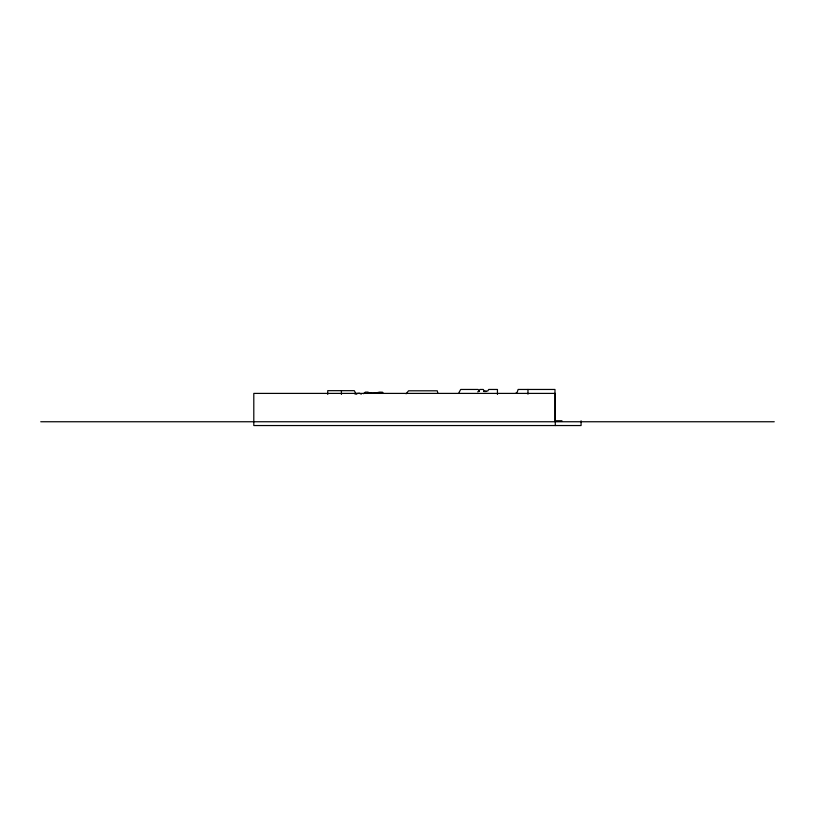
<?xml version="1.0" encoding="UTF-8"?>
<svg xmlns="http://www.w3.org/2000/svg" width="815" height="815" viewBox="0 0 815 815"><rect width="100%" height="100%" fill="white"/><g stroke="black" fill="none" stroke-linecap="round" stroke-linejoin="round"><path stroke-width="1.22" d="M458.937 392.677L460.699 389.458L478.181 389.458L479.23 391.424M406.074 393.798L408.56 390.803L437.268 390.803L437.859 393.197M363.521 393.696L365.354 392.117L367.85 392.117L370.438 393.227L367.942 393.227L370.407 392.677L375.114 393.146M516.099 392.912L517.179 392.219L518.136 389.458L554.984 389.458L554.984 420.764L561.963 420.764M477.641 391.862L478.853 391.434L479.852 389.458L483.336 389.458L484.171 391.292L486.28 391.495L483.784 391.495L487.839 390.925L488.674 389.458L497.445 389.458L497.445 394.47M373.728 393.38L379.617 392.127L382.51 392.219L383.081 392.962M40.75 421.752L774.25 421.752M361.32 394.114L359.344 393.227L354.647 393.706L357.133 393.706L355.89 393.676L354.301 390.67L327.732 390.67L327.732 394.429M581.075 420.764L581.075 425.542L253.801 425.542L253.801 393.401L555.28 393.401L555.28 425.542M527.967 389.458L527.967 394.195M341.424 390.67L341.424 394.429"/></g></svg>
